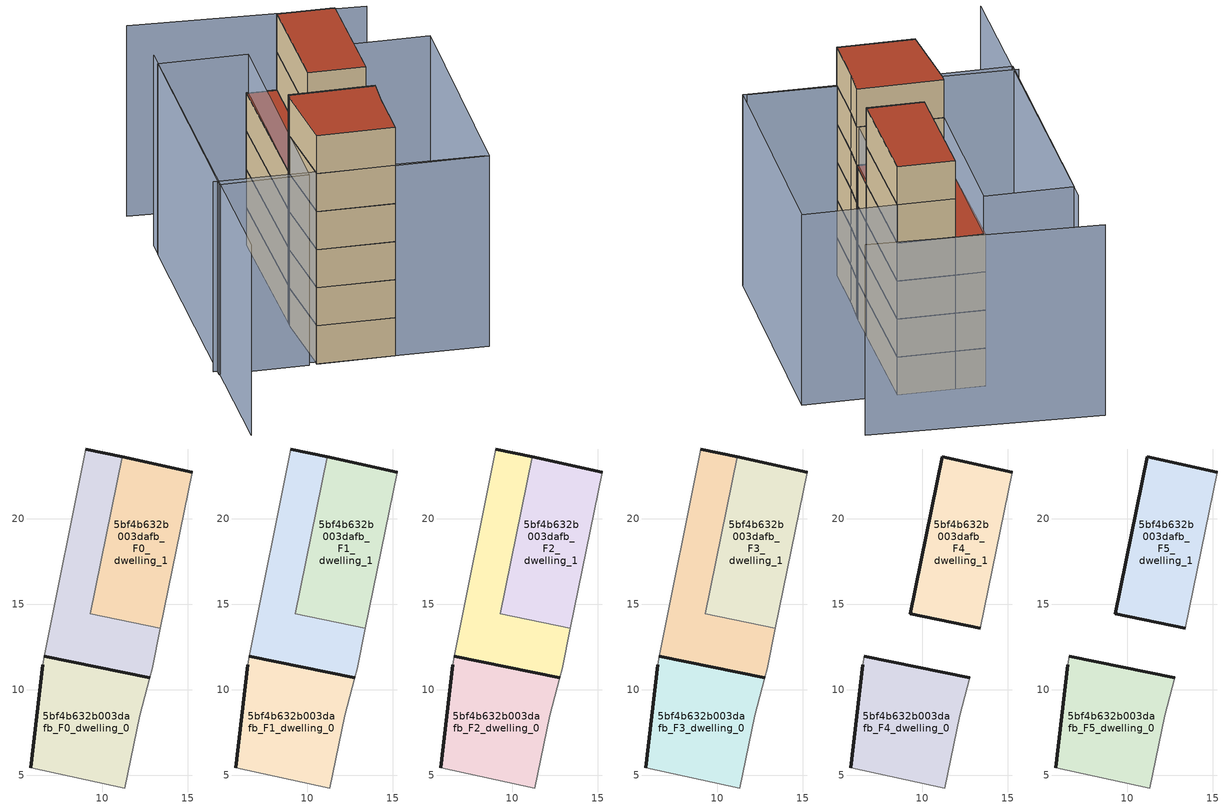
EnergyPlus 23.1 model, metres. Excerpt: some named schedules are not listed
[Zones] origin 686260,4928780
5bf4b632b003dafb_F0_dwelling_0
 floor ground (EU_floor_Construction): 11.33,4.25 12.2,8.47 12.78,10.69 6.62,11.95 6.52,11.45 5.81,5.43 z0
 wall outside (EU_wall_Construction): 5.81,5.43 6.52,11.45 / 6.62,11.95 12.78,10.69 z0:3
 wall adiabatic (EU_wall_Construction): 6.52,11.45 6.62,11.95 / 12.78,10.69 12.2,8.47 11.33,4.25 5.81,5.43 z0:3
5bf4b632b003dafb_F0_dwelling_1
 floor ground (EU_floor_Construction): 13.4,13.59 15.27,22.72 11.18,23.61 9.3,14.43 z0
 wall outside (EU_wall_Construction): 11.18,23.61 15.27,22.72 z0:3
 wall adiabatic (EU_wall_Construction): 15.27,22.72 13.4,13.59 z0:3
 wall to 5bf4b632b003dafb_F0_dwelling_2 (EU_wall_Construction): 13.4,13.59 9.3,14.43 11.18,23.61 z0:3
5bf4b632b003dafb_F0_dwelling_2
 floor ground (EU_floor_Construction): 12.78,10.69 12.92,11.22 13.4,13.59 9.3,14.43 11.18,23.61 9.04,24.08 6.62,11.95 z0
 wall outside (EU_wall_Construction): 9.04,24.08 11.18,23.61 / 12.78,10.69 6.62,11.95 z0:3
 wall adiabatic (EU_wall_Construction): 13.4,13.59 12.92,11.22 12.78,10.69 / 6.62,11.95 9.04,24.08 z0:3
5bf4b632b003dafb_F1_dwelling_0
 floor to 5bf4b632b003dafb_F0_dwelling_0 (EU_floor_Construction): 11.33,4.25 12.2,8.47 12.78,10.69 6.62,11.95 6.52,11.45 5.81,5.43 z3
 wall outside (EU_wall_Construction): 5.81,5.43 6.52,11.45 / 6.62,11.95 12.78,10.69 z3:6
 wall adiabatic (EU_wall_Construction): 6.52,11.45 6.62,11.95 / 12.78,10.69 12.2,8.47 11.33,4.25 5.81,5.43 z3:6
5bf4b632b003dafb_F1_dwelling_1
 floor to 5bf4b632b003dafb_F0_dwelling_1 (EU_floor_Construction): 13.4,13.59 15.27,22.72 11.18,23.61 9.3,14.43 z3
 wall outside (EU_wall_Construction): 11.18,23.61 15.27,22.72 z3:6
 wall adiabatic (EU_wall_Construction): 15.27,22.72 13.4,13.59 z3:6
 wall to 5bf4b632b003dafb_F1_dwelling_2 (EU_wall_Construction): 13.4,13.59 9.3,14.43 11.18,23.61 z3:6
5bf4b632b003dafb_F1_dwelling_2
 floor to 5bf4b632b003dafb_F0_dwelling_2 (EU_floor_Construction): 12.78,10.69 12.92,11.22 13.4,13.59 9.3,14.43 11.18,23.61 9.04,24.08 6.62,11.95 z3
 wall outside (EU_wall_Construction): 9.04,24.08 11.18,23.61 / 12.78,10.69 6.62,11.95 z3:6
 wall adiabatic (EU_wall_Construction): 13.4,13.59 12.92,11.22 12.78,10.69 / 6.62,11.95 9.04,24.08 z3:6
5bf4b632b003dafb_F2_dwelling_0
 floor to 5bf4b632b003dafb_F1_dwelling_0 (EU_floor_Construction): 11.33,4.25 12.2,8.47 12.78,10.69 6.62,11.95 6.52,11.45 5.81,5.43 z6
 wall outside (EU_wall_Construction): 5.81,5.43 6.52,11.45 / 6.62,11.95 12.78,10.69 z6:9
 wall adiabatic (EU_wall_Construction): 6.52,11.45 6.62,11.95 / 12.78,10.69 12.2,8.47 11.33,4.25 5.81,5.43 z6:9
5bf4b632b003dafb_F2_dwelling_1
 floor to 5bf4b632b003dafb_F1_dwelling_1 (EU_floor_Construction): 13.4,13.59 15.27,22.72 11.18,23.61 9.3,14.43 z6
 wall outside (EU_wall_Construction): 11.18,23.61 15.27,22.72 z6:9
 wall adiabatic (EU_wall_Construction): 15.27,22.72 13.4,13.59 z6:9
 wall to 5bf4b632b003dafb_F2_dwelling_2 (EU_wall_Construction): 13.4,13.59 9.3,14.43 11.18,23.61 z6:9
5bf4b632b003dafb_F2_dwelling_2
 floor to 5bf4b632b003dafb_F1_dwelling_2 (EU_floor_Construction): 12.78,10.69 12.92,11.22 13.4,13.59 9.3,14.43 11.18,23.61 9.04,24.08 6.62,11.95 z6
 wall outside (EU_wall_Construction): 9.04,24.08 11.18,23.61 / 12.78,10.69 6.62,11.95 z6:9
 wall adiabatic (EU_wall_Construction): 13.4,13.59 12.92,11.22 12.78,10.69 / 6.62,11.95 9.04,24.08 z6:9
5bf4b632b003dafb_F3_dwelling_0
 floor to 5bf4b632b003dafb_F2_dwelling_0 (EU_floor_Construction): 11.33,4.25 12.2,8.47 12.78,10.69 6.62,11.95 6.52,11.45 5.81,5.43 z9
 wall outside (EU_wall_Construction): 5.81,5.43 6.52,11.45 / 6.62,11.95 12.78,10.69 z9:12
 wall adiabatic (EU_wall_Construction): 6.52,11.45 6.62,11.95 / 12.78,10.69 12.2,8.47 11.33,4.25 5.81,5.43 z9:12
5bf4b632b003dafb_F3_dwelling_1
 floor to 5bf4b632b003dafb_F2_dwelling_1 (EU_floor_Construction): 13.4,13.59 15.27,22.72 11.18,23.61 9.3,14.43 z9
 wall outside (EU_wall_Construction): 11.18,23.61 15.27,22.72 z9:12
 wall adiabatic (EU_wall_Construction): 15.27,22.72 13.4,13.59 z9:12
 wall to 5bf4b632b003dafb_F3_dwelling_2 (EU_wall_Construction): 13.4,13.59 9.3,14.43 11.18,23.61 z9:12
5bf4b632b003dafb_F3_dwelling_2
 floor to 5bf4b632b003dafb_F2_dwelling_2 (EU_floor_Construction): 12.78,10.69 12.92,11.22 13.4,13.59 9.3,14.43 11.18,23.61 9.04,24.08 6.62,11.95 z9
 wall outside (EU_wall_Construction): 9.04,24.08 11.18,23.61 / 12.78,10.69 6.62,11.95 z9:12
 wall adiabatic (EU_wall_Construction): 13.4,13.59 12.92,11.22 12.78,10.69 / 6.62,11.95 9.04,24.08 z9:12
 roof outside (EU_roof_Construction): 11.18,23.61 9.3,14.43 13.4,13.59 12.92,11.22 12.78,10.69 6.62,11.95 9.04,24.08 z12
5bf4b632b003dafb_F4_dwelling_0
 floor to 5bf4b632b003dafb_F3_dwelling_0 (EU_floor_Construction): 11.33,4.25 12.2,8.47 12.78,10.69 6.62,11.95 6.52,11.45 5.81,5.43 z12
 wall outside (EU_wall_Construction): 5.81,5.43 6.52,11.45 / 6.62,11.95 12.78,10.69 z12:15
 wall adiabatic (EU_wall_Construction): 6.52,11.45 6.62,11.95 / 12.78,10.69 12.2,8.47 11.33,4.25 5.81,5.43 z12:15
5bf4b632b003dafb_F4_dwelling_1
 floor to 5bf4b632b003dafb_F3_dwelling_1 (EU_floor_Construction): 13.4,13.59 15.27,22.72 11.18,23.61 9.3,14.43 z12
 wall outside (EU_wall_Construction): 13.4,13.59 9.3,14.43 11.18,23.61 15.27,22.72 z12:15
 wall adiabatic (EU_wall_Construction): 15.27,22.72 13.4,13.59 z12:15
5bf4b632b003dafb_F5_dwelling_0
 floor to 5bf4b632b003dafb_F4_dwelling_0 (EU_floor_Construction): 11.33,4.25 12.2,8.47 12.78,10.69 6.62,11.95 6.52,11.45 5.81,5.43 z15
 wall outside (EU_wall_Construction): 5.81,5.43 6.52,11.45 / 6.62,11.95 12.78,10.69 z15:18
 wall adiabatic (EU_wall_Construction): 6.52,11.45 6.62,11.95 / 12.78,10.69 12.2,8.47 11.33,4.25 5.81,5.43 z15:18
 roof outside (EU_roof_Construction): 12.78,10.69 12.2,8.47 11.33,4.25 5.81,5.43 6.52,11.45 6.62,11.95 z18
5bf4b632b003dafb_F5_dwelling_1
 floor to 5bf4b632b003dafb_F4_dwelling_1 (EU_floor_Construction): 13.4,13.59 15.27,22.72 11.18,23.61 9.3,14.43 z15
 wall outside (EU_wall_Construction): 13.4,13.59 9.3,14.43 11.18,23.61 15.27,22.72 z15:18
 wall adiabatic (EU_wall_Construction): 15.27,22.72 13.4,13.59 z15:18
 roof outside (EU_roof_Construction): 15.27,22.72 13.4,13.59 9.3,14.43 11.18,23.61 z18
shading: -1.3,7.42 17.65,2.95 / 3.12,26.73 -2.98,-2.49 / 19.87,27.29 3.33,31.67 / 15.27,22.72 21.96,21.26 / 21.96,21.26 17.93,2.81 / 17.93,2.81 11.24,4.26 / 11.24,4.26 15.27,22.72 / -1.11,6.83 2.84,25.43 / 2.84,25.43 9.2,24.08 / 9.2,24.08 5.25,5.48 / 5.25,5.48 -1.11,6.83 z0:15
[Building]
EU S2 Campaign: North Axis=0; Terrain=City; Solar Distribution=FullExterior
[Site:Location]
Bologna: Latitude=44.5; Longitude=11.25; Time Zone=1; Elevation=37
[SizingPeriod:WeatherFileDays]
AnnualSizingPeriod: Begin Month=1; Begin Day of Month=1; End Month=12; End Day of Month=31; Day of Week for Start Day=Monday; Use Weather File Daylight Saving Period=No; Use Weather File Rain and Snow Indicators=No
[MATERIAL]
EU_InternalMass_Material: Roughness=MediumRough; Thickness=0.1; Conductivity=1; Density=1800; Specific Heat=900; Thermal Absorptance=0.9; Solar Absorptance=0.7; Visible Absorptance=0.7
[MATERIAL:NOMASS] Roughness=MediumRough; Thermal Absorptance=0.9; Solar Absorptance=0.7; Visible Absorptance=0.7
Name | Thermal Resistance
EU_wall_NoMass | 0.905828
EU_roof_NoMass | 0.37593
EU_floor_NoMass | 0.67114
[CONSTRUCTION]
EU_wall_Construction: EU_wall_NoMass
EU_roof_Construction: EU_roof_NoMass
EU_floor_Construction: EU_floor_NoMass
EU_InternalMass_Construction: EU_InternalMass_Material
[ZONE] Type=1; Multiplier=1; Ceiling Height=autocalculate; Floor Area=autocalculate; Part of Total Floor Area=Yes
Name | Volume
5bf4b632b003dafb_F0_dwelling_0 | 117.325
5bf4b632b003dafb_F1_dwelling_0; 5bf4b632b003dafb_F2_dwelling_0; 5bf4b632b003dafb_F3_dwelling_0; 5bf4b632b003dafb_F4_dwelling_0; 5bf4b632b003dafb_F5_dwelling_0 | 117.326
5bf4b632b003dafb_F0_dwelling_1; 5bf4b632b003dafb_F1_dwelling_1; 5bf4b632b003dafb_F2_dwelling_1; 5bf4b632b003dafb_F3_dwelling_1; 5bf4b632b003dafb_F4_dwelling_1; 5bf4b632b003dafb_F5_dwelling_1 | 117.335
5bf4b632b003dafb_F0_dwelling_2; 5bf4b632b003dafb_F1_dwelling_2; 5bf4b632b003dafb_F2_dwelling_2; 5bf4b632b003dafb_F3_dwelling_2 | 117.329
[INTERNALMASS] Construction=EU_InternalMass_Construction
Name | Zone or ZoneList | Surface Area
5bf4b632b003dafb_F0_dwelling_0_EU_InternalMass | 5bf4b632b003dafb_F0_dwelling_0 | 39.1095
5bf4b632b003dafb_F0_dwelling_1_EU_InternalMass | 5bf4b632b003dafb_F0_dwelling_1 | 39.1124
5bf4b632b003dafb_F0_dwelling_2_EU_InternalMass | 5bf4b632b003dafb_F0_dwelling_2 | 39.1095
5bf4b632b003dafb_F1_dwelling_0_EU_InternalMass | 5bf4b632b003dafb_F1_dwelling_0 | 39.1095
5bf4b632b003dafb_F1_dwelling_1_EU_InternalMass | 5bf4b632b003dafb_F1_dwelling_1 | 39.1124
5bf4b632b003dafb_F1_dwelling_2_EU_InternalMass | 5bf4b632b003dafb_F1_dwelling_2 | 39.1095
5bf4b632b003dafb_F2_dwelling_0_EU_InternalMass | 5bf4b632b003dafb_F2_dwelling_0 | 39.1095
5bf4b632b003dafb_F2_dwelling_1_EU_InternalMass | 5bf4b632b003dafb_F2_dwelling_1 | 39.1124
5bf4b632b003dafb_F2_dwelling_2_EU_InternalMass | 5bf4b632b003dafb_F2_dwelling_2 | 39.1095
5bf4b632b003dafb_F3_dwelling_0_EU_InternalMass | 5bf4b632b003dafb_F3_dwelling_0 | 39.1095
5bf4b632b003dafb_F3_dwelling_1_EU_InternalMass | 5bf4b632b003dafb_F3_dwelling_1 | 39.1124
5bf4b632b003dafb_F3_dwelling_2_EU_InternalMass | 5bf4b632b003dafb_F3_dwelling_2 | 39.1095
5bf4b632b003dafb_F4_dwelling_0_EU_InternalMass | 5bf4b632b003dafb_F4_dwelling_0 | 58.6628
5bf4b632b003dafb_F4_dwelling_1_EU_InternalMass | 5bf4b632b003dafb_F4_dwelling_1 | 58.6621
5bf4b632b003dafb_F5_dwelling_0_EU_InternalMass | 5bf4b632b003dafb_F5_dwelling_0 | 58.6628
5bf4b632b003dafb_F5_dwelling_1_EU_InternalMass | 5bf4b632b003dafb_F5_dwelling_1 | 58.6621
[OTHEREQUIPMENT] Fuel Type=Electricity; Design Level Calculation Method=Watts/Area; Power per Zone Floor Area=1; Fraction Latent=0; Fraction Radiant=0; Fraction Lost=0; Carbon Dioxide Generation Rate=0; EndUse Subcategory=EU_Step8_InternalGains
Name | Zone or ZoneList or Space or SpaceList | Schedule
EU_Step8_InternalGain_5bf4b632b003dafb_F0_dwelling_0_f000 | 5bf4b632b003dafb_F0_dwelling_0 | EU_Step8_GainSchedule_5bf4b632b003dafb_F0_dwelling_0_f000
EU_Step8_InternalGain_5bf4b632b003dafb_F0_dwelling_1_f000 | 5bf4b632b003dafb_F0_dwelling_1 | EU_Step8_GainSchedule_5bf4b632b003dafb_F0_dwelling_1_f000
EU_Step8_InternalGain_5bf4b632b003dafb_F0_dwelling_2_f000 | 5bf4b632b003dafb_F0_dwelling_2 | EU_Step8_GainSchedule_5bf4b632b003dafb_F0_dwelling_2_f000
EU_Step8_InternalGain_5bf4b632b003dafb_F1_dwelling_0_f000 | 5bf4b632b003dafb_F1_dwelling_0 | EU_Step8_GainSchedule_5bf4b632b003dafb_F1_dwelling_0_f000
EU_Step8_InternalGain_5bf4b632b003dafb_F1_dwelling_1_f000 | 5bf4b632b003dafb_F1_dwelling_1 | EU_Step8_GainSchedule_5bf4b632b003dafb_F1_dwelling_1_f000
EU_Step8_InternalGain_5bf4b632b003dafb_F1_dwelling_2_f000 | 5bf4b632b003dafb_F1_dwelling_2 | EU_Step8_GainSchedule_5bf4b632b003dafb_F1_dwelling_2_f000
EU_Step8_InternalGain_5bf4b632b003dafb_F2_dwelling_0_f000 | 5bf4b632b003dafb_F2_dwelling_0 | EU_Step8_GainSchedule_5bf4b632b003dafb_F2_dwelling_0_f000
EU_Step8_InternalGain_5bf4b632b003dafb_F2_dwelling_1_f000 | 5bf4b632b003dafb_F2_dwelling_1 | EU_Step8_GainSchedule_5bf4b632b003dafb_F2_dwelling_1_f000
EU_Step8_InternalGain_5bf4b632b003dafb_F2_dwelling_2_f000 | 5bf4b632b003dafb_F2_dwelling_2 | EU_Step8_GainSchedule_5bf4b632b003dafb_F2_dwelling_2_f000
EU_Step8_InternalGain_5bf4b632b003dafb_F3_dwelling_0_f000 | 5bf4b632b003dafb_F3_dwelling_0 | EU_Step8_GainSchedule_5bf4b632b003dafb_F3_dwelling_0_f000
EU_Step8_InternalGain_5bf4b632b003dafb_F3_dwelling_1_f000 | 5bf4b632b003dafb_F3_dwelling_1 | EU_Step8_GainSchedule_5bf4b632b003dafb_F3_dwelling_1_f000
EU_Step8_InternalGain_5bf4b632b003dafb_F3_dwelling_2_f000 | 5bf4b632b003dafb_F3_dwelling_2 | EU_Step8_GainSchedule_5bf4b632b003dafb_F3_dwelling_2_f000
EU_Step8_InternalGain_5bf4b632b003dafb_F4_dwelling_0_f000 | 5bf4b632b003dafb_F4_dwelling_0 | EU_Step8_GainSchedule_5bf4b632b003dafb_F4_dwelling_0_f000
EU_Step8_InternalGain_5bf4b632b003dafb_F4_dwelling_1_f000 | 5bf4b632b003dafb_F4_dwelling_1 | EU_Step8_GainSchedule_5bf4b632b003dafb_F4_dwelling_1_f000
EU_Step8_InternalGain_5bf4b632b003dafb_F5_dwelling_0_f000 | 5bf4b632b003dafb_F5_dwelling_0 | EU_Step8_GainSchedule_5bf4b632b003dafb_F5_dwelling_0_f000
EU_Step8_InternalGain_5bf4b632b003dafb_F5_dwelling_1_f000 | 5bf4b632b003dafb_F5_dwelling_1 | EU_Step8_GainSchedule_5bf4b632b003dafb_F5_dwelling_1_f000
[ZONEVENTILATION:DESIGNFLOWRATE] Schedule=EU_AlwaysOn; Design Flow Rate Calculation Method=AirChanges/Hour; Air Changes per Hour=0.73129; Ventilation Type=Natural; Fan Pressure Rise=0; Fan Total Efficiency=1; Constant Term Coefficient=1; Temperature Term Coefficient=0; Velocity Term Coefficient=0; Velocity Squared Term Coefficient=0; Minimum Indoor Temperature=-100; Maximum Indoor Temperature=100; Delta Temperature=-100; Minimum Outdoor Temperature=-100; Maximum Outdoor Temperature=100; Maximum Wind Speed=40
Name | Zone or ZoneList or Space or SpaceList
EU_ConstantAir_5bf4b632b003dafb_F0_dwelling_0 | 5bf4b632b003dafb_F0_dwelling_0
EU_ConstantAir_5bf4b632b003dafb_F0_dwelling_1 | 5bf4b632b003dafb_F0_dwelling_1
EU_ConstantAir_5bf4b632b003dafb_F0_dwelling_2 | 5bf4b632b003dafb_F0_dwelling_2
EU_ConstantAir_5bf4b632b003dafb_F1_dwelling_0 | 5bf4b632b003dafb_F1_dwelling_0
EU_ConstantAir_5bf4b632b003dafb_F1_dwelling_1 | 5bf4b632b003dafb_F1_dwelling_1
EU_ConstantAir_5bf4b632b003dafb_F1_dwelling_2 | 5bf4b632b003dafb_F1_dwelling_2
EU_ConstantAir_5bf4b632b003dafb_F2_dwelling_0 | 5bf4b632b003dafb_F2_dwelling_0
EU_ConstantAir_5bf4b632b003dafb_F2_dwelling_1 | 5bf4b632b003dafb_F2_dwelling_1
EU_ConstantAir_5bf4b632b003dafb_F2_dwelling_2 | 5bf4b632b003dafb_F2_dwelling_2
EU_ConstantAir_5bf4b632b003dafb_F3_dwelling_0 | 5bf4b632b003dafb_F3_dwelling_0
EU_ConstantAir_5bf4b632b003dafb_F3_dwelling_1 | 5bf4b632b003dafb_F3_dwelling_1
EU_ConstantAir_5bf4b632b003dafb_F3_dwelling_2 | 5bf4b632b003dafb_F3_dwelling_2
EU_ConstantAir_5bf4b632b003dafb_F4_dwelling_0 | 5bf4b632b003dafb_F4_dwelling_0
EU_ConstantAir_5bf4b632b003dafb_F4_dwelling_1 | 5bf4b632b003dafb_F4_dwelling_1
EU_ConstantAir_5bf4b632b003dafb_F5_dwelling_0 | 5bf4b632b003dafb_F5_dwelling_0
EU_ConstantAir_5bf4b632b003dafb_F5_dwelling_1 | 5bf4b632b003dafb_F5_dwelling_1
[HVACTEMPLATE:THERMOSTAT] Constant Heating Setpoint=20; Constant Cooling Setpoint=50
EU_HeatOnly_5bf4b632b003dafb_F0_dwelling_0; EU_HeatOnly_5bf4b632b003dafb_F0_dwelling_1; EU_HeatOnly_5bf4b632b003dafb_F0_dwelling_2; EU_HeatOnly_5bf4b632b003dafb_F1_dwelling_0; EU_HeatOnly_5bf4b632b003dafb_F1_dwelling_1; EU_HeatOnly_5bf4b632b003dafb_F1_dwelling_2; EU_HeatOnly_5bf4b632b003dafb_F2_dwelling_0; EU_HeatOnly_5bf4b632b003dafb_F2_dwelling_1; EU_HeatOnly_5bf4b632b003dafb_F2_dwelling_2; EU_HeatOnly_5bf4b632b003dafb_F3_dwelling_0; EU_HeatOnly_5bf4b632b003dafb_F3_dwelling_1; EU_HeatOnly_5bf4b632b003dafb_F3_dwelling_2; EU_HeatOnly_5bf4b632b003dafb_F4_dwelling_0; EU_HeatOnly_5bf4b632b003dafb_F4_dwelling_1; EU_HeatOnly_5bf4b632b003dafb_F5_dwelling_0; EU_HeatOnly_5bf4b632b003dafb_F5_dwelling_1
[HVACTEMPLATE:ZONE:IDEALLOADSAIRSYSTEM] System Availability Schedule=EU_AlwaysOn; Maximum Heating Supply Air Temperature=50; Minimum Cooling Supply Air Temperature=13; Maximum Heating Supply Air Humidity Ratio=0.0156; Minimum Cooling Supply Air Humidity Ratio=0.0077; Heating Limit=NoLimit; Cooling Limit=NoLimit; Heating Availability Schedule=EU_AlwaysOn; Cooling Availability Schedule=EU_CoolingOff; Dehumidification Control Type=ConstantSensibleHeatRatio; Cooling Sensible Heat Ratio=0.7; Dehumidification Setpoint=60; Humidification Control Type=None; Humidification Setpoint=30; Outdoor Air Method=None; Outdoor Air Flow Rate per Person=0.00944; Outdoor Air Flow Rate per Zone Floor Area=0; Outdoor Air Flow Rate per Zone=0; Demand Controlled Ventilation Type=None; Outdoor Air Economizer Type=NoEconomizer; Heat Recovery Type=None; Sensible Heat Recovery Effectiveness=0.7; Latent Heat Recovery Effectiveness=0.65
Name | Template Thermostat
5bf4b632b003dafb_F0_dwelling_0 | EU_HeatOnly_5bf4b632b003dafb_F0_dwelling_0
5bf4b632b003dafb_F0_dwelling_1 | EU_HeatOnly_5bf4b632b003dafb_F0_dwelling_1
5bf4b632b003dafb_F0_dwelling_2 | EU_HeatOnly_5bf4b632b003dafb_F0_dwelling_2
5bf4b632b003dafb_F1_dwelling_0 | EU_HeatOnly_5bf4b632b003dafb_F1_dwelling_0
5bf4b632b003dafb_F1_dwelling_1 | EU_HeatOnly_5bf4b632b003dafb_F1_dwelling_1
5bf4b632b003dafb_F1_dwelling_2 | EU_HeatOnly_5bf4b632b003dafb_F1_dwelling_2
5bf4b632b003dafb_F2_dwelling_0 | EU_HeatOnly_5bf4b632b003dafb_F2_dwelling_0
5bf4b632b003dafb_F2_dwelling_1 | EU_HeatOnly_5bf4b632b003dafb_F2_dwelling_1
5bf4b632b003dafb_F2_dwelling_2 | EU_HeatOnly_5bf4b632b003dafb_F2_dwelling_2
5bf4b632b003dafb_F3_dwelling_0 | EU_HeatOnly_5bf4b632b003dafb_F3_dwelling_0
5bf4b632b003dafb_F3_dwelling_1 | EU_HeatOnly_5bf4b632b003dafb_F3_dwelling_1
5bf4b632b003dafb_F3_dwelling_2 | EU_HeatOnly_5bf4b632b003dafb_F3_dwelling_2
5bf4b632b003dafb_F4_dwelling_0 | EU_HeatOnly_5bf4b632b003dafb_F4_dwelling_0
5bf4b632b003dafb_F4_dwelling_1 | EU_HeatOnly_5bf4b632b003dafb_F4_dwelling_1
5bf4b632b003dafb_F5_dwelling_0 | EU_HeatOnly_5bf4b632b003dafb_F5_dwelling_0
5bf4b632b003dafb_F5_dwelling_1 | EU_HeatOnly_5bf4b632b003dafb_F5_dwelling_1
[SIZING:ZONE] Zone Cooling Design Supply Air Temperature Input Method=SupplyAirTemperature; Zone Cooling Design Supply Air Temperature=13; Zone Heating Design Supply Air Temperature Input Method=SupplyAirTemperature; Zone Heating Design Supply Air Temperature=50; Zone Cooling Design Supply Air Humidity Ratio=0.008; Zone Heating Design Supply Air Humidity Ratio=0.008; Cooling Design Air Flow Method=DesignDay; Cooling Design Air Flow Rate=0; Cooling Minimum Air Flow per Zone Floor Area=0.000762; Cooling Minimum Air Flow=0; Cooling Minimum Air Flow Fraction=0.2; Heating Design Air Flow Method=DesignDay; Heating Design Air Flow Rate=0; Heating Maximum Air Flow per Zone Floor Area=0.002032; Heating Maximum Air Flow=0.141576; Heating Maximum Air Flow Fraction=0.3; Account for Dedicated Outdoor Air System=No; Dedicated Outdoor Air System Control Strategy=NeutralSupplyAir; Dedicated Outdoor Air Low Setpoint Temperature for Design=autosize; Dedicated Outdoor Air High Setpoint Temperature for Design=autosize; Zone Load Sizing Method=Sensible Load Only No Latent Load; Zone Latent Cooling Design Supply Air Humidity Ratio Input Method=HumidityRatioDifference; Zone Cooling Design Supply Air Humidity Ratio Difference=0.005; Zone Latent Heating Design Supply Air Humidity Ratio Input Method=HumidityRatioDifference; Zone Humidification Design Supply Air Humidity Ratio Difference=0.005
5bf4b632b003dafb_F0_dwelling_0; 5bf4b632b003dafb_F0_dwelling_1; 5bf4b632b003dafb_F0_dwelling_2; 5bf4b632b003dafb_F1_dwelling_0; 5bf4b632b003dafb_F1_dwelling_1; 5bf4b632b003dafb_F1_dwelling_2; 5bf4b632b003dafb_F2_dwelling_0; 5bf4b632b003dafb_F2_dwelling_1; 5bf4b632b003dafb_F2_dwelling_2; 5bf4b632b003dafb_F3_dwelling_0; 5bf4b632b003dafb_F3_dwelling_1; 5bf4b632b003dafb_F3_dwelling_2; 5bf4b632b003dafb_F4_dwelling_0; 5bf4b632b003dafb_F4_dwelling_1; 5bf4b632b003dafb_F5_dwelling_0; 5bf4b632b003dafb_F5_dwelling_1
